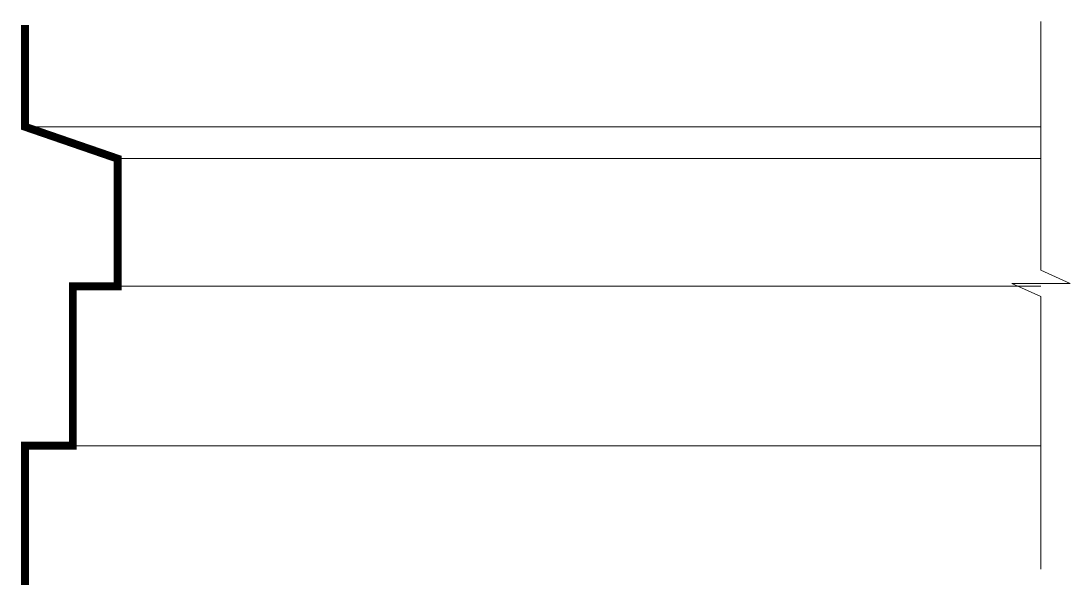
# Model space of a CAD drawing. Header units: millimetres. Extents: x -350007 to 536090, y -888 to 198380.
# Drawn here: x -259018 to -258360, y 198024 to 198380 of the extents above; entities that cross this region are included whole.
import ezdxf

# ---------------------------------------------------------------- set-up
doc = ezdxf.new("R2010")
doc.units = ezdxf.units.MM
doc.layers.add('АР_Размеры нов.', color=15, linetype='Continuous', lineweight=0)

msp = doc.modelspace()

# ---------------------------------------------------------------- linework, layer by layer
at = {"layer": 'АР_Размеры нов.'}
for p, q in [((-259015.14, 198313.43), (-258378.29, 198313.43)), ((-258957.1, 198293.43), (-258378.29, 198293.43)), ((-258957.1, 198213.43), (-258378.29, 198213.43)), ((-258985.14, 198113.43), (-258378.29, 198113.43))]:
    msp.add_line(p, q, dxfattribs=at)
at = {"layer": 'АР_Размеры нов.', "const_width": 5}
msp.add_lwpolyline([(-259015.14, 198377.25), (-259015.14, 198313.43), (-258957.1, 198293.43), (-258957.1, 198213.43), (-258985.14, 198213.43), (-258985.14, 198113.43), (-259015.14, 198113.43), (-259015.14, 198026.09)], dxfattribs=at)
at = {"layer": 'АР_Размеры нов.', "color": 8}
msp.add_lwpolyline([(-258378.29, 198379.33), (-258378.29, 198223.43), (-258360.05, 198215.2), (-258396.54, 198215.2), (-258378.29, 198206.98), (-258378.29, 198036.07)], dxfattribs=at)

doc.saveas('drawing.dxf')
